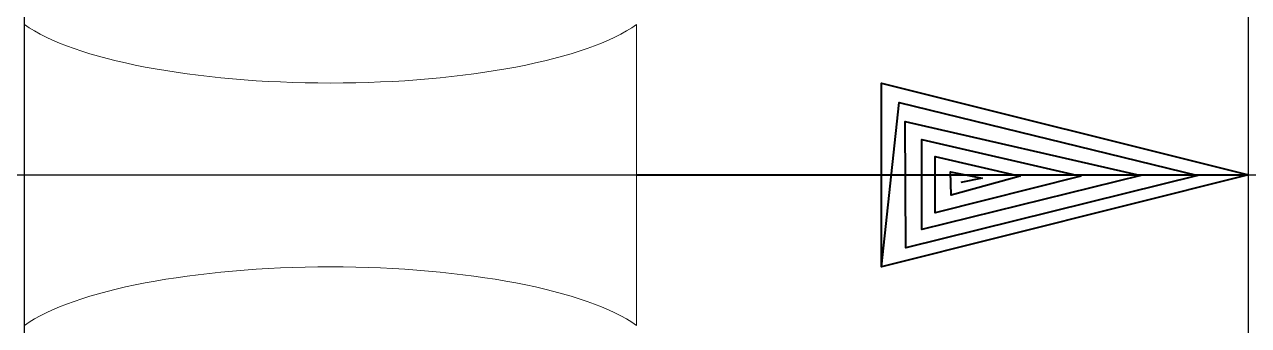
# Model space of a CAD drawing. Header units: metres. Extents: x -0.0047 to 0.0153, y -0.0025 to 0.0024.
import ezdxf

# ---------------------------------------------------------------- set-up
doc = ezdxf.new("R2010")
doc.units = ezdxf.units.M
doc.header["$PDMODE"] = 2
doc.layers.add('Level 3', color=7, linetype='Continuous')
doc.layers.add('Level 7', color=7, linetype='Continuous')

# ---------------------------------------------------------------- blocks, each defined once
blk = doc.blocks.new('001057')
at = {"layer": 'Level 7', "color": 2, "linetype": 'Continuous', "lineweight": 13}
for p, q in [((-0.005, 0.002455), (-0.005, -0.002455)), ((0.005, 0.002455), (0.005, -0.002455))]:
    blk.add_line(p, q, dxfattribs=at)
for centre, major_axis in [((0, 0.003), (0.005367, 0)), ((0, -0.003), (-0.005367, 0))]:
    blk.add_ellipse(centre, major_axis=major_axis, ratio=0.279508, start_param=3.513337, end_param=5.911441, dxfattribs=at)
blk = doc.blocks.new('00001A15')
at = {"layer": 'Level 3', "color": 131, "linetype": 'Continuous', "lineweight": 40, "true_color": 0x50f0ff, "flags": 128}
blk.add_lwpolyline([(-0.006, -0.0015), (-0.006, 0.0015), (0, 0), (-0.006, -0.0015), (-0.00571, 0.00118), (-0.00083, -0.00001), (-0.0056, -0.00119), (-0.00561, 0.00087), (-0.00176, -0.00001), (-0.00534, -0.00089), (-0.00534, 0.00058), (-0.00274, -0.00002), (-0.00512, -0.00062), (-0.00512, 0.0003), (-0.00373, -0.00002), (-0.00486, -0.00033), (-0.00487, 0.00005), (-0.00435, -0.00005), (-0.0047, -0.00012)], dxfattribs=at)
blk = doc.blocks.new('VENTURI TUBE')
at = {"layer": 'Level 3', "color": 1, "linetype": 'Continuous', "lineweight": 40}
blk.add_line((0.005309, -0.000029), (0.015309, -0.000029), dxfattribs=at)
at = {"color": 9, "linetype": 'Continuous', "lineweight": 0, "true_color": 0xc8c8c8}
for name, p in [('001057', (0.000309, -0.000029)), ('00001A15', (0.015309, -0.000029))]:
    blk.add_blockref(name, p, dxfattribs=at)

msp = doc.modelspace()

# ---------------------------------------------------------------- linework, layer by layer
for p in [(-0.004691, -0.000029), (0.015309, -0.000029)]:
    msp.add_point(p)

# ---------------------------------------------------------------- block references
msp.add_blockref('VENTURI TUBE', (0, 0))

doc.saveas('drawing.dxf')
